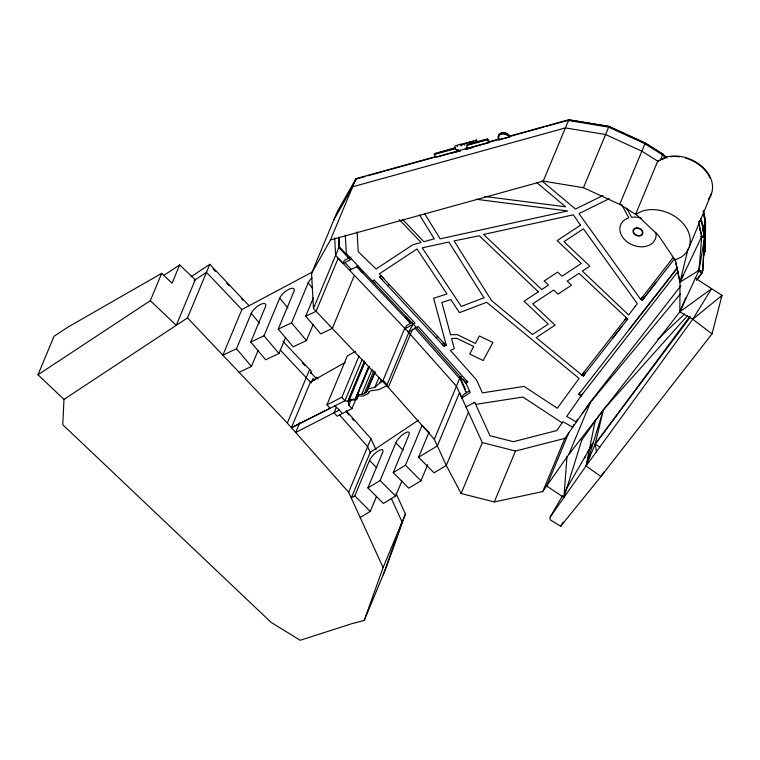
<?xml version="1.0" encoding="UTF-8"?>
<svg xmlns="http://www.w3.org/2000/svg" width="760" height="760" viewBox="0 0 760 760"><rect width="100%" height="100%" fill="white"/><g stroke="black" fill="none" stroke-linecap="round" stroke-linejoin="round"><path stroke-width="1.14" d="M704.054 216.723L705.071 221.359L704.9 250.99L705.308 220.789L703.266 211.517M703.466 256.433L705.242 250.8L705.403 221.16L703.285 211.071M703.361 210.881L705.546 220.818L705.385 250.458L703.256 255.559M562.581 495.615L550.164 517.104L550.116 519.774L560.69 526.233L600.951 476.52L712.006 333.887L722 295.383L695.115 278.065M705.147 250.22L703.931 252.32M161.69 273.344L150.309 300.684L176.273 325.318L195.254 279.718L179.673 264.945L172.073 283.195L161.69 273.344L67.792 327.199L54.017 336.291L38 374.765L63.963 399.399L62.795 424.745L271.13 622.392L300.228 640.271L351.87 623.675L364.211 620.445L386.517 566.865L405.422 513.997L396.065 493.553M699.2 269.971L699.457 265.326M436.354 156.389L355.993 178.629L337.108 212.021L311.562 273.391L313.462 308.55L388.331 387.41L434.321 439.308L446.291 465.462L461.13 493.515L494.285 501.951L542.725 491.568L568.784 454.461L679.839 311.828L680 282.178L699.029 270.341L702.667 270.959L704.51 237.281L701.452 220.362L704.672 236.901L702.829 270.579L701.983 272.963L698.183 270.626M550.164 517.104L563.901 497.496L567.008 456.323M712.006 333.887L692.778 319.219L679.839 311.828L699.029 270.341L701.746 236.417L698.716 221.464M466.83 147.953L467.381 144.476L487.597 138.88L489.345 141.721L488.946 142.671L465.253 149.226L466.982 147.573L465.509 148.552M699.029 270.341L704.672 236.901M687.572 315.599L603.45 409.659L595.128 421.106L586.055 465.965L563.901 497.496L546.63 485.991L568.774 432.801M688.019 248.947L680 282.178L675.146 260.101L658.578 235.59L637.374 215.479L619.713 204.383L583.442 187.73L543.258 181.099L330.448 239.998L311.562 273.391M345.22 362.416L310.403 382.099L291.422 427.699L344.954 400.795L347.842 401.318L349.467 399.579L355.319 399.085L368.818 366.349M702.601 230.888L705.403 221.16L702.582 230.717M563.901 497.496L581.723 440.192L595.128 421.106M364.211 620.445L383.116 567.577L405.422 513.997M383.192 574.845L402.097 521.977L391.248 498.265M698.202 270.579L702.003 272.906L696.597 280.117M63.963 399.399L187.501 317.908L209.798 264.337L249.137 305.767M312.369 272.004L241.861 309.577L222.88 355.176L236.502 348.764L251.218 313.415A9.376 3.477 -40.2 0 1 260.709 304.37A9.376 3.477 -40.2 0 1 265.449 306.717L250.733 342.076L265.687 359.755L278.967 353.505L285.684 337.373M250.733 342.076L264.014 335.825L279.68 298.186A9.376 3.477 -40.2 0 1 289.17 289.142A9.376 3.477 -40.2 0 1 293.911 291.488L278.245 329.127L293.198 346.807L306.479 340.556L313.215 324.377M239.096 372.267L251.455 366.453L258.144 350.379M278.245 329.127L291.526 322.876L308.142 282.967A9.376 3.477 -40.2 0 1 311.904 277.951M330.448 239.998L355.993 178.629M354.397 275.338L332.31 328.405L320.72 333.858L305.757 316.179L313.395 297.844M313.462 308.55L339.007 247.18L338.504 237.804M349.514 259.065L339.216 247.674L339.454 247.105L346.36 254.381M348.089 257.573L348.327 257.003L339.007 247.18M383.116 567.577L348.64 492.252L287.318 423.063L309.615 369.483L282.901 341.335M311.591 371.697L310.412 373.188L311.591 371.697L309.615 369.483M311.562 382.062L313.082 378.394L314.63 380.142M316.54 377.292L315.428 378.851L316.54 377.292L318.098 379.05M299.753 422.731L295.688 432.506L339.321 410.048L342.447 413.535M362.662 272.374L362.9 271.805L362.349 272.584L357.019 266.427M291.422 427.699L330.04 408.291L326.952 404.785L347.253 356.022L355.481 351.367M459.116 150.927L435.955 157.339L434.207 154.498L434.606 153.548L455.468 147.773L455.269 149.026L456.409 150.119L460.313 151.012M434.901 154.327L435.138 153.757L455.658 148.077M336.309 407.351L334.048 412.765L337.174 416.252L351.947 408.642L356.022 398.867M326.952 404.785L341.867 397.29L359.062 355.993M362.149 359.499L344.954 400.795L341.867 397.29M347.842 401.318L364.629 361M348.612 399.902L364.524 361.674M351.947 408.642L348.83 405.166L348.412 401.964L349.315 399.779M349.467 399.579L364.952 362.387M452.228 152.912L459.885 151.136M453.901 148.912L455.145 145.91L457.216 145.331L457.615 146.328M434.207 154.498L455.078 148.722L455.468 147.773M348.83 405.166L351.091 399.731M457.216 145.331L456.921 146.034L457.881 144.998L460.74 144.2L460.959 145.255M456.409 150.119L455.42 148.647M460.74 144.2L460.38 145.075L463.372 143.649L464.284 144.505M458.489 150.328L456.57 149.739M355.319 399.085L368.78 366.748M356.108 398.287L357 396.131M357.903 393.974L359.698 389.652M361.048 386.412L369.141 366.976M348.412 401.964L350.008 400.188L355.955 399.855L357.295 396.615M355.955 399.855L358.15 396.055M463.372 143.649L463.096 144.324L466.63 142.614L467.533 143.469M357.077 394.554L361.665 394.449L372.106 369.369M466.63 142.614L466.288 143.441L469.775 141.864L470.392 142.804M467.058 145.768L467.381 144.476M361.665 394.449L364.24 393.784L373.815 370.794M469.775 141.864L469.49 142.557L473.062 141.066L473.119 142.158M364.24 393.784L366.567 391.941L375.079 371.498M366.567 391.941L375.012 372.58M473.062 141.066L472.824 141.636L476.358 140.001L477.631 142.082L477.327 142.814M356.801 399.294L358.321 395.856L363.327 396.026L368.134 393.575L369.027 391.419M475.522 142.016L476.358 140.001M368.258 388.806L374.898 387.305L378.983 377.483M408.975 320.881L408.737 321.452L408.975 320.881L405.602 317.338L405.365 317.908L405.925 317.129M374.898 387.305L380.114 382.707L381.463 379.468M382.631 381.406L404.738 328.301L408.804 332.557L386.688 385.681M305.757 316.179L316.094 311.315L338.181 258.257L405.147 328.728L406.41 325.688L412.462 322.278M356.687 266.627L410.267 323.066L410.505 322.497M466.982 145.426L487.207 139.831L487.597 138.88M388.331 387.41L412.585 329.137M348.64 492.252L370.947 438.672L346.075 410.618M498.475 136.439A6.213 4.674 22.6 0 1 503.053 132.601A6.213 4.674 22.6 0 1 509.76 136.068L509.361 137.018L498.817 139.935L499.168 139.175M418.541 420.099L370.243 452.371L351.262 497.971L354.787 495.833L369.502 460.484A9.376 2.983 -44.9 0 1 378.433 450.822A9.376 2.983 -44.9 0 1 382.612 452.561L367.897 487.911L383.382 503.481L395.618 496.09L401.878 481.033M508.829 136.838L509.228 135.888M508.991 136.458L509.742 137L509.979 136.43L543.98 127.015M367.897 487.911L380.123 480.519L395.789 442.89A9.376 2.983 -44.9 0 1 404.719 433.228A9.376 2.983 -44.9 0 1 408.899 434.967L393.233 472.596L408.728 488.167L420.954 480.776L427.69 464.597M360.192 517.494L370.281 511.404L376.523 496.403M393.233 472.596L405.469 465.205L422.085 425.296L429.419 432.668M468.435 412.262L446.291 465.462L434.065 472.853L418.57 457.283L428.906 432.478M414.722 327.835L459.021 377.824L459.258 377.255L459.866 377.938L465.851 392.103L466.089 391.533M434.321 439.308L459.866 377.938M459.581 377.045L460.028 378.385L459.021 377.824M543.258 181.099L568.803 119.728L608.988 126.359L645.259 143.013L662.919 154.118L667.071 158.052M568.679 120.688L568.917 120.118L573.353 120.669L608.95 126.549L645.154 143.165L662.777 154.242L666.092 157.386M573.116 121.239L573.353 120.669M407.445 331.141L456.437 386.184L461.899 397.983L463.173 394.943L469.632 390.678M583.442 187.73L608.988 126.359M461.13 493.515L482.324 442.595L459.505 392.74L437.361 445.94L418.57 457.283M494.285 501.951L515.48 451.031L564.87 438.368L590.928 401.261L680.931 285.665M665.855 157.957L662.539 154.812L644.917 143.735L645.154 143.165M619.713 204.383L645.259 143.013M662.539 154.812L662.777 154.242M660.373 160.236L662.919 154.118M675.079 259.996L681.226 257.127A32.746 24.643 22.6 0 0 683.496 223.962A32.746 24.643 22.6 0 0 642.428 211.023L635.588 214.358L657.732 161.158L664.734 157.443A32.746 24.643 22.6 0 1 703.028 167.447A32.746 24.643 22.6 0 1 708.491 199.044M665.047 157.918L662.045 159.629L661.608 159.21M542.725 491.568L564.87 438.368M573.828 424.498L572.688 427.234L562.98 421.686L556.728 430.578L513.38 441.693L490.019 435.755L474.686 402.258L465.994 406.923M577.514 419.244L576.375 421.981L566.665 416.433L582.711 393.68M568.784 454.461L590.928 401.261M689.263 246.962L711.569 193.382M705.071 221.359L705.308 220.789M681.359 278.91L680 282.178L675.288 259.758M704.7 222.861L705.546 220.818M704.577 236.084L700.853 236.398M685.653 297.853L679.839 311.828L711.426 288.923L692.778 319.219L586.055 465.965L600.951 476.52L604.238 471.599M701.983 272.963L696.673 279.889M683.401 274.778L680 282.178L701.746 236.417L699.646 228.228L700.036 230.451M584.383 458.384L585.523 456.342M587.803 452.248L592.942 443.042L564.946 491.52M338.133 211.156L340.176 207.698M341.316 205.684L344.736 199.642M344.974 199.072L347.006 195.624M347.244 195.054L351.566 187.568M351.804 186.998L353.837 183.54M354.074 182.97L356.117 179.512M333.706 220.191L352.592 186.798L565.402 127.898L605.587 134.53L641.858 151.183L658.54 161.671M560.69 526.233L563.093 522.196M375.031 283.138L372.276 280.934L374.062 279.927L415.045 323.095L413.25 324.102L408.395 332.139L418.266 326.524L467.789 382.195L465.937 383.135L419.463 330.695L346.313 253.583L345.306 235.106M720.689 297.35L722 295.383L692.778 319.219M368.134 393.575L370.053 390.934L379.135 389.566L387.572 385.225L383.695 380.865L380.114 382.707M582.179 413.706L590.51 402.268L680.542 293.826M678.024 271.367L581.314 395.58L578.883 394.098L580.279 392.198M690.023 316.103L595.128 444.153L586.055 465.965L603.45 409.659L595.128 444.153L596.591 452.238M583.357 375.915L585.418 373.151L583.357 375.915L581.77 374.955L536.17 337.63L555.075 325.156L532.665 303.886L553.669 290.035L558.001 294.139L571.501 285.228L567.178 281.124L578.996 273.324L627.684 319L583.357 375.915L581.77 374.955L583.841 372.191M642.703 296.599L640.651 299.364L642.219 300.323L674.756 258.533M644.281 297.559L642.219 300.323L655.899 282.653M690.08 317.423L595.128 444.153L599.934 447.079M673.17 257.573L640.651 299.364L578.949 213.617L609.235 198.702M581.77 374.955L626.154 318.07L624.767 319.76M578.883 394.098L677.464 267.482M677.778 267.681L629.119 329.574M612.503 338.39L621.832 326.515M626.288 320.691L627.684 319M657.875 339.122L684.656 314.022M163.419 275.661L179.673 264.945M38 374.765L150.309 300.684M191.026 276.716L209.798 264.337M194.114 280.469L206.482 272.317L241.889 309.615M461.899 397.983L470.221 392.492L465.937 383.135L463.182 379.325M405.147 328.728L413.25 324.102M410.267 323.066L405.688 317.699M443.27 343.026L445.873 345.315L379.306 273.847L416.974 248.995L447.022 293.977L433.627 298.272L446.243 345.125L444.011 346.256L379.477 276.963L381.292 275.975L383.791 278.331M387.486 285.57L389.3 284.572M436.002 337.659L437.817 336.67M459.344 377.615L461.424 376.513M603.012 195.5L575.491 209.057L541.861 180.842M351.015 257.108L344.308 260.338L343.045 263.378L335.606 255.351L334.656 237.775M351.661 259.217L343.045 263.378L344.793 262.456L351.272 269.287L349.534 270.218L358.15 266.057M349.163 400.577L350.189 400.178M467.447 144.818L474.088 142.975M476.292 142.367L486.238 139.612M489.345 141.721L499.215 138.985M568.803 119.728L509.438 136.163L509.048 137.114L508.174 136.011A5.843 4.389 22.6 0 0 501.372 134.055A5.843 4.389 22.6 0 0 498.608 138.662L498.978 139.555M356.354 178.942L365.437 176.434M367.697 175.807L384.721 171.095M386.992 170.468L434.644 157.273M498.398 139.631L489.126 142.196L487.35 139.308M546.25 126.388L568.917 120.118M437.237 156.645L489.108 142.291M500.032 139.27L509.742 137M466.573 149.283L473.271 147.43M473.869 402.695L474.82 402.553M475.655 404.377L522.889 397.034L562.163 422.845M699.447 220.714L701.299 220.742M484.671 196.46L565.601 206.805L536.987 182.78M476.216 199.272L567.682 210.966L440.125 238.83L424.726 213.731M701.708 236.863L704.51 237.281L701.746 236.417M568.622 120.498L608.712 127.12L644.917 143.735M700.881 236.673L704.51 237.281M482.324 442.595L515.48 451.031M580.279 439.375L581.723 440.192M578.692 394.345L581.438 396.026M379.477 276.963L381.976 279.319M458.641 149.948L459.391 150.651M334.979 405.925L339.321 410.048M395.789 442.89L403.132 450.262M405.469 465.205L420.954 480.776M369.502 460.484L376.846 467.856M380.123 480.519L395.618 496.09M354.787 495.833L370.281 511.404M402.8 219.697L423.871 241.727L434.264 238.849L419.587 214.947M399.256 219.602L421.144 242.478L412.784 244.796L376.086 269.002L358.197 251.617L357.133 231.933M406.6 317.841L408.633 319.979M356.924 266.057L361.769 271.159M212.999 268.793L215.422 271.339M226.718 283.242L229.14 285.788M241.243 298.537L242.848 300.238M302.461 363.033L304.893 365.588M280.155 349.933L311.182 382.974M187.501 317.908L287.318 423.063M346.57 412.309L348.925 414.969M352.07 418.522L353.647 420.299M311.115 372.837L316.065 378.433M339.378 414.789L367.622 446.652L370.538 453.017M308.142 282.967L312.626 288.268M279.68 298.186L287.907 307.914M291.526 322.876L306.479 340.556M251.218 313.415L259.445 323.142M264.014 335.825L278.967 353.505M236.502 348.764L251.455 366.453M443.764 342.75L445.873 345.315M441.911 343.71L444.011 346.256M466.421 380.285L467.789 382.195M509.76 136.068L508.564 135.061A5.843 4.389 22.6 0 0 507.414 134.13M487.207 139.831L488.946 142.671M464.379 143.241L464.958 144.181M464.037 144.067L464.616 145.018M461.424 144.191L462.004 145.141M461.139 144.865L461.719 145.816M626.639 208.136L631.569 217.284L634.667 217.065A18.744 14.107 22.6 0 1 641.278 218.158M621.585 204.421L628.843 217.873L626.192 218.918A18.744 14.107 22.6 0 0 631.902 244.691A18.744 14.107 22.6 0 0 655.794 232.227M460.265 377.815L465.548 389.367M370.947 438.672L376.029 449.777M470.62 141.74L470.943 142.766M703.95 246.335L705.242 250.8M698.848 223.668L699.247 225.948M338.95 237.785L339.33 244.777M338.656 237.196L339.216 247.674M700.862 218.548L700.881 220.875M670.301 156.788A32.12 24.168 22.6 0 1 672.505 156.579M673.616 156.531A32.12 24.168 22.6 0 1 679.383 156.816M685.606 158.099A32.12 24.168 22.6 0 1 688.588 159.087M689.558 159.457A32.12 24.168 22.6 0 1 695.229 162.222M696.112 162.754A32.12 24.168 22.6 0 1 707.617 173.689M708.187 174.582A32.12 24.168 22.6 0 1 710.096 178.315M498.817 139.935A6.213 4.674 22.6 0 1 501.201 133.769A6.213 4.674 22.6 0 1 509.361 137.018M498.608 137.075A5.843 4.389 22.6 0 1 499.425 134.947M499.064 135.365A5.843 4.389 22.6 0 1 499.662 134.377M501.771 133.105A5.843 4.389 22.6 0 1 506.065 133.427M473.708 346.531L469.67 353.989L483.141 360.534L492.898 342.503L479.417 335.967L475.389 343.425L457.235 334.609L450.556 334.733L441.854 302.442L450.765 299.592L459.496 312.654L486.704 302.299L579.063 378.433L557.298 408.253L524.048 386.394L482.419 392.863L476.453 379.829L450.519 350.559L454.299 348.65L451.554 338.447L456.865 338.352L473.708 346.531M635.142 306.479L628.653 315.001L582.378 271.101L589.827 266.18L563.977 241.661L583.423 228.836L637.288 303.705L635.142 306.479M580.517 225.188L557.146 240.607L581.258 263.483L561.982 276.194L557.659 272.089L544.15 281L548.473 285.104L541.718 289.56L483.616 234.441L573.344 214.843L580.517 225.188M538.346 291.792L524.096 301.188L548.245 324.102L532.494 334.485L491.464 300.485L454.081 240.891L479.284 235.761L538.346 291.792M483.92 297.777L461.31 306.385L422.218 247.855L448.894 242.022L483.92 297.777M636.149 228.304L635.132 228.636A4.683 3.524 22.6 0 0 635.949 234.878A4.683 3.524 22.6 0 0 642.494 232.778A4.683 3.524 22.6 0 0 636.149 228.304M509.618 136.41L509.618 136.41M634.172 233.928A5.158 3.876 22.6 0 0 642.665 234.061A5.158 3.876 22.6 0 0 637.061 227.857A5.158 3.876 22.6 0 0 634.172 233.928"/></g></svg>
